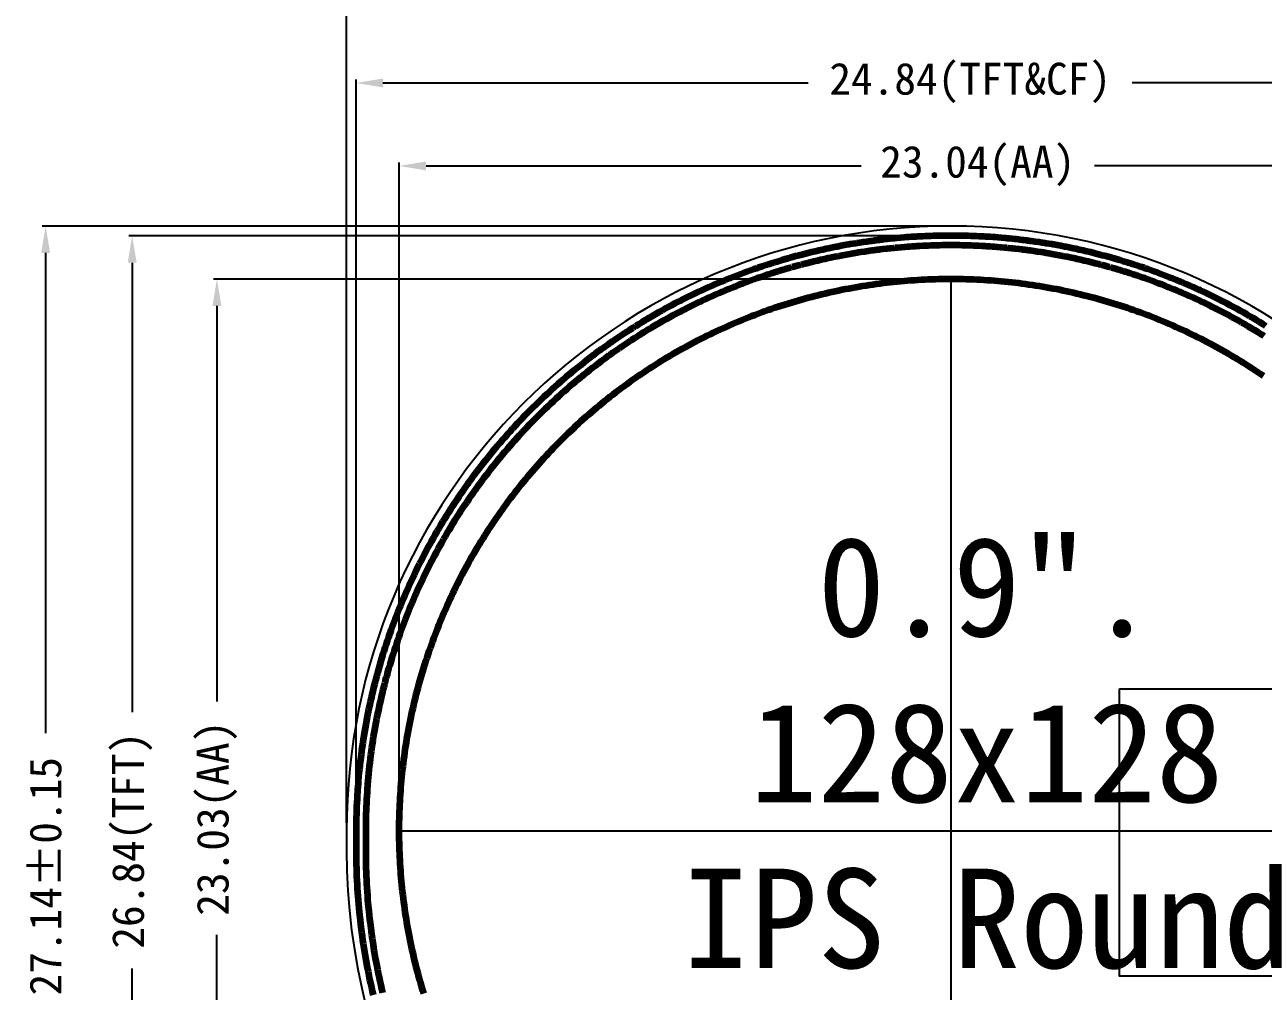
# Model space of a CAD drawing. Header units: inches. Extents: x 228 to 459, y 170 to 330.
# Drawn here: x 268.66 to 294.52, y 284.88 to 305.05 of the extents above; entities that cross this region are included whole.
import ezdxf
from ezdxf.lldxf.tags import DXFTag

# ---------------------------------------------------------------- set-up
doc = ezdxf.new("R2010")
doc.units = ezdxf.units.IN
doc.header["$MEASUREMENT"] = 0
doc.layers.add('DIM', color=4, linetype='Continuous')
doc.layers.add('LAYOUT.drawing', color=140, linetype='Continuous', lineweight=100)
doc.layers.add('OUTLINE.drawing', color=190, linetype='Continuous', lineweight=100)
doc.styles.get("Standard").update_dxf_attribs({"font": 'SimSun.ttf'})
doc.styles.add('宋体', font='SimSun.ttf')
tags = doc.linetypes.add('CENTER2', pattern=[28.575, 19.05, -3.175, 3.175, -3.175]).pattern_tags.tags
tags[10:11] = [DXFTag(74, 4), DXFTag(75, 0), DXFTag(340, '0'), DXFTag(46, 1.0), DXFTag(50, 0.0), DXFTag(44, 0.0), DXFTag(45, 0.0)]
tags[8:9] = [DXFTag(74, 4), DXFTag(75, 0), DXFTag(340, '0'), DXFTag(46, 1.0), DXFTag(50, 0.0), DXFTag(44, 0.0), DXFTag(45, 0.0)]
tags[6:7] = [DXFTag(74, 4), DXFTag(75, 0), DXFTag(340, '0'), DXFTag(46, 1.0), DXFTag(50, 0.0), DXFTag(44, 0.0), DXFTag(45, 0.0)]
tags[4:5] = [DXFTag(74, 4), DXFTag(75, 0), DXFTag(340, '0'), DXFTag(46, 1.0), DXFTag(50, 0.0), DXFTag(44, 0.0), DXFTag(45, 0.0)]
doc.dimstyles.new('ISO-25$0', dxfattribs={"dimscale": 0.8, "dimtxt": 4.3, "dimasz": 2, "dimexe": 1.25, "dimexo": 0.3, "dimtad": 0, "dimzin": 9, "dimdsep": 46, "dimtxsty": 'Standard', "dimcen": 2, "dimclrd": 3, "dimclre": 3, "dimclrt": 3, "dimadec": 0, "dimazin": 3, "dimtfac": 1, "dimtmove": 0, "dimatfit": 3, "dimfxl": 1, "dimlwd": -1, "dimarcsym": 0})

# ---------------------------------------------------------------- blocks, each defined once
blk = doc.blocks.new('*D23')
at = {"layer": 'Defpoints', "color": 0, "transparency": 16777216}
for p in [(300.423, 303.835), (300.423, 288.266), (275.583, 287.915)]:
    blk.add_point(p, dxfattribs=at)
at = {"layer": 'DIM', "color": 3, "lineweight": -2, "transparency": 16777216}
for p, q in [((275.583, 287.959), (275.583, 303.905)), ((300.423, 288.31), (300.423, 303.905))]:
    blk.add_line(p, q, dxfattribs=at)
at = {"layer": 'DIM', "color": 3, "transparency": 16777216}
for p, q in [((276.143, 303.835), (285.023, 303.835)), ((299.863, 303.835), (291.787, 303.835))]:
    blk.add_line(p, q, dxfattribs=at)
for points in [[(276.143, 303.928), (276.143, 303.741), (275.583, 303.835)], [(299.863, 303.741), (299.863, 303.928), (300.423, 303.835)]]:
    blk.add_solid(points, dxfattribs=at)
at = {"layer": 'DIM', "color": 3, "transparency": 16777216, "insert": (288.405, 303.835), "char_height": 0.665, "attachment_point": 5}
blk.add_mtext('24.84(TFT&CF)', dxfattribs=at)
blk = doc.blocks.new('*D24')
at = {"layer": 'Defpoints', "color": 0, "transparency": 16777216}
for p in [(288.31, 300.643), (270.906, 273.807), (281.327, 273.807)]:
    blk.add_point(p, dxfattribs=at)
at = {"layer": 'DIM', "color": 3, "lineweight": -2, "transparency": 16777216}
for p, q in [((288.266, 300.643), (270.836, 300.643)), ((281.283, 273.807), (270.836, 273.807))]:
    blk.add_line(p, q, dxfattribs=at)
at = {"layer": 'DIM', "color": 3, "transparency": 16777216}
for p, q in [((270.906, 300.083), (270.906, 290.7)), ((270.906, 274.367), (270.906, 285.355))]:
    blk.add_line(p, q, dxfattribs=at)
for points in [[(271, 300.083), (270.813, 300.083), (270.906, 300.643)], [(270.813, 274.367), (271, 274.367), (270.906, 273.807)]]:
    blk.add_solid(points, dxfattribs=at)
at = {"layer": 'DIM', "color": 3, "transparency": 16777216, "insert": (270.906, 288.028), "char_height": 0.665, "attachment_point": 5, "rotation": 90}
blk.add_mtext('26.84(TFT)', dxfattribs=at)
blk = doc.blocks.new('*D25')
at = {"layer": 'Defpoints', "color": 0, "transparency": 16777216}
for p in [(299.523, 302.103), (276.484, 288.409), (299.523, 288.336)]:
    blk.add_point(p, dxfattribs=at)
at = {"layer": 'DIM', "color": 3, "lineweight": -2, "transparency": 16777216}
for p, q in [((276.484, 288.453), (276.484, 302.173)), ((299.523, 288.38), (299.523, 302.173))]:
    blk.add_line(p, q, dxfattribs=at)
at = {"layer": 'DIM', "color": 3, "transparency": 16777216}
for p, q in [((277.044, 302.103), (286.126, 302.103)), ((298.963, 302.103), (290.998, 302.103))]:
    blk.add_line(p, q, dxfattribs=at)
for points in [[(277.044, 302.196), (277.044, 302.01), (276.484, 302.103)], [(298.963, 302.01), (298.963, 302.196), (299.523, 302.103)]]:
    blk.add_solid(points, dxfattribs=at)
at = {"layer": 'DIM', "color": 3, "transparency": 16777216, "insert": (288.562, 302.103), "char_height": 0.665, "attachment_point": 5}
blk.add_mtext('23.04(AA)', dxfattribs=at)
blk = doc.blocks.new('*D26')
at = {"layer": 'Defpoints', "color": 0, "transparency": 16777216}
for p in [(288.366, 299.742), (272.675, 276.707), (287.967, 276.707)]:
    blk.add_point(p, dxfattribs=at)
at = {"layer": 'DIM', "color": 3, "lineweight": -2, "transparency": 16777216}
for p, q in [((288.323, 299.742), (272.605, 299.742)), ((287.923, 276.707), (272.605, 276.707))]:
    blk.add_line(p, q, dxfattribs=at)
at = {"layer": 'DIM', "color": 3, "transparency": 16777216}
for p, q in [((272.675, 299.182), (272.675, 290.926)), ((272.675, 277.267), (272.675, 286.053))]:
    blk.add_line(p, q, dxfattribs=at)
for points in [[(272.768, 299.182), (272.582, 299.182), (272.675, 299.742)], [(272.582, 277.267), (272.768, 277.267), (272.675, 276.707)]]:
    blk.add_solid(points, dxfattribs=at)
at = {"layer": 'DIM', "color": 3, "transparency": 16777216, "insert": (272.675, 288.489), "char_height": 0.665, "attachment_point": 5, "rotation": 90}
blk.add_mtext('23.03(AA)', dxfattribs=at)
blk = doc.blocks.new('A$C4AE13D6C')
for p, q in [((-6.876, 0), (-6.876, 2.958)), ((6.876, 2.958), (6.876, 0)), ((-6.876, 0), (6.876, 0))]:
    blk.add_line(p, q)
for centre, radius, start, end in [((0, 14.52), 12.62, 360, 180), ((0.867, 14.161), 13.492, 178.4758, 234.3255), ((-0.867, 14.161), 13.492, 305.6745, 1.5242), ((-7.176, 2.958), 0.3, 0, 54.3238), ((7.176, 2.958), 0.3, 125.6762, 180)]:
    blk.add_arc(centre, radius, start, end)
blk = doc.blocks.new('*D28')
at = {"layer": 'Defpoints', "color": 0, "transparency": 16777216}
for p in [(288.003, 300.847), (269.099, 273.707), (281.127, 273.707)]:
    blk.add_point(p, dxfattribs=at)
at = {"layer": 'DIM', "color": 3, "lineweight": -2, "transparency": 16777216}
for p, q in [((287.959, 300.847), (269.029, 300.847)), ((281.083, 273.707), (269.029, 273.707))]:
    blk.add_line(p, q, dxfattribs=at)
at = {"layer": 'DIM', "color": 3, "transparency": 16777216}
for p, q in [((269.099, 300.287), (269.099, 290.262)), ((269.099, 274.267), (269.099, 284.292))]:
    blk.add_line(p, q, dxfattribs=at)
for points in [[(269.192, 300.287), (269.006, 300.287), (269.099, 300.847)], [(269.006, 274.267), (269.192, 274.267), (269.099, 273.707)]]:
    blk.add_solid(points, dxfattribs=at)
at = {"layer": 'DIM', "color": 3, "transparency": 16777216, "insert": (269.099, 287.277), "char_height": 0.665, "attachment_point": 5, "rotation": 90}
blk.add_mtext('27.14%%P0.15', dxfattribs=at)
blk = doc.blocks.new('*D36')
at = {"layer": 'Defpoints', "color": 0, "transparency": 16777216}
for p in [(300.623, 305.694), (275.384, 288.35), (300.623, 288.231)]:
    blk.add_point(p, dxfattribs=at)
at = {"layer": 'DIM', "color": 3, "lineweight": -2, "transparency": 16777216}
for p, q in [((275.384, 288.394), (275.384, 305.764)), ((300.623, 288.274), (300.623, 305.764))]:
    blk.add_line(p, q, dxfattribs=at)
at = {"layer": 'DIM', "color": 3, "transparency": 16777216}
for p, q in [((275.944, 305.694), (285.019, 305.694)), ((300.063, 305.694), (290.988, 305.694))]:
    blk.add_line(p, q, dxfattribs=at)
for points in [[(275.944, 305.787), (275.944, 305.6), (275.384, 305.694)], [(300.063, 305.6), (300.063, 305.787), (300.623, 305.694)]]:
    blk.add_solid(points, dxfattribs=at)
at = {"layer": 'DIM', "color": 3, "transparency": 16777216, "insert": (288.004, 305.694), "char_height": 0.665, "attachment_point": 5}
blk.add_mtext('25.24%%P0.15', dxfattribs=at)

msp = doc.modelspace()

# ---------------------------------------------------------------- linework, layer by layer
at = {"linetype": 'CENTER2', "ltscale": 0.1}
for p, q in [((288.003, 299.747), (288.003, 276.707)), ((276.483, 288.224), (299.523, 288.224))]:
    msp.add_line(p, q, dxfattribs=at)
at = {"color": 1}
msp.add_lwpolyline([(291.523, 291.191), (307.523, 291.191), (307.523, 285.191), (291.523, 285.191)], close=True, dxfattribs=at)
at = {"layer": 'LAYOUT.drawing', "color": 2, "linetype": 'Continuous', "lineweight": 100}
msp.add_lwpolyline([(294.582, 298.761), (294.516, 298.803), (294.449, 298.844), (294.382, 298.884), (294.315, 298.924), (294.247, 298.964), (294.179, 299.003), (294.111, 299.042), (294.043, 299.08), (293.974, 299.118), (293.905, 299.155), (293.836, 299.192), (293.767, 299.229), (293.697, 299.265), (293.667, 299.281), (293.66, 299.284), (293.65, 299.289), (293.628, 299.301), (293.558, 299.336), (293.488, 299.371), (293.417, 299.405), (293.346, 299.439), (293.344, 299.44), (293.334, 299.445), (293.319, 299.452), (293.276, 299.473), (293.205, 299.506), (293.17, 299.522), (293.17, 299.522), (293.169, 299.522), (293.133, 299.538), (293.062, 299.57), (292.99, 299.602), (292.918, 299.633), (292.862, 299.657), (292.837, 299.668), (292.804, 299.682), (292.774, 299.694), (292.725, 299.715), (292.725, 299.715), (292.725, 299.715), (292.702, 299.724), (292.632, 299.753), (292.613, 299.76), (292.594, 299.768), (292.556, 299.783), (292.483, 299.811), (292.41, 299.839), (292.337, 299.867), (292.334, 299.868), (292.33, 299.869), (292.273, 299.89), (292.27, 299.891), (292.263, 299.894), (292.19, 299.92), (292.116, 299.947), (292.064, 299.965), (292.045, 299.971), (292.039, 299.973), (291.967, 299.998), (291.945, 300.005), (291.93, 300.01), (291.873, 300.029), (291.854, 300.035), (291.819, 300.047), (291.773, 300.061), (291.758, 300.066), (291.705, 300.083), (291.7, 300.084), (291.7, 300.084), (291.7, 300.084), (291.669, 300.094), (291.654, 300.098), (291.642, 300.102), (291.637, 300.104), (291.594, 300.117), (291.534, 300.135), (291.526, 300.137), (291.41, 300.171), (291.379, 300.18), (291.369, 300.183), (291.293, 300.204), (291.218, 300.224), (291.198, 300.229), (291.176, 300.235), (291.151, 300.242), (291.142, 300.244), (291.066, 300.264), (290.99, 300.283), (290.914, 300.301), (290.838, 300.32), (290.761, 300.337), (290.685, 300.354), (290.608, 300.371), (290.561, 300.381), (290.528, 300.388), (290.469, 300.4), (290.409, 300.412), (290.386, 300.416), (290.378, 300.418), (290.301, 300.433), (290.224, 300.447), (290.147, 300.461), (290.138, 300.462), (290.112, 300.467), (289.992, 300.487), (289.965, 300.491), (289.915, 300.499), (289.838, 300.511), (289.76, 300.522), (289.682, 300.533), (289.658, 300.536), (289.633, 300.54), (289.608, 300.543), (289.605, 300.544), (289.574, 300.548), (289.573, 300.548), (289.573, 300.548), (289.527, 300.553), (289.521, 300.554), (289.513, 300.555), (289.494, 300.557), (289.449, 300.563), (289.371, 300.572), (289.366, 300.572), (289.332, 300.576), (289.281, 300.581), (289.216, 300.588), (289.193, 300.59), (289.151, 300.594), (289.139, 300.595), (289.138, 300.595), (289.059, 300.602), (288.981, 300.609), (288.925, 300.613), (288.91, 300.614), (288.884, 300.616), (288.825, 300.62), (288.758, 300.624), (288.729, 300.626), (288.701, 300.628), (288.669, 300.629), (288.59, 300.633), (288.533, 300.636), (288.487, 300.638), (288.426, 300.64), (288.366, 300.642), (288.343, 300.643), (288.277, 300.644), (288.27, 300.644), (288.245, 300.645), (288.184, 300.646), (288.161, 300.646), (288.121, 300.647), (288.076, 300.647), (288.063, 300.647), (287.943, 300.647), (287.93, 300.647), (287.886, 300.647), (287.846, 300.646), (287.822, 300.646), (287.761, 300.645), (287.736, 300.644), (287.729, 300.644), (287.663, 300.643), (287.64, 300.642), (287.58, 300.64), (287.519, 300.638), (287.473, 300.636), (287.416, 300.633), (287.337, 300.629), (287.305, 300.628), (287.277, 300.626), (287.249, 300.624), (287.181, 300.62), (287.122, 300.616), (287.096, 300.614), (287.081, 300.613), (287.025, 300.609), (286.947, 300.602), (286.869, 300.595), (286.867, 300.595), (286.855, 300.594), (286.815, 300.59), (286.791, 300.588), (286.724, 300.581), (286.674, 300.576), (286.64, 300.572), (286.635, 300.572), (286.557, 300.563), (286.512, 300.557), (286.493, 300.555), (286.485, 300.554), (286.479, 300.553), (286.433, 300.548), (286.433, 300.548), (286.433, 300.548), (286.401, 300.544), (286.398, 300.543), (286.373, 300.54), (286.348, 300.536), (286.324, 300.533), (286.246, 300.522), (286.169, 300.511), (286.091, 300.499), (286.041, 300.491), (286.014, 300.487), (285.894, 300.467), (285.868, 300.462), (285.859, 300.461), (285.782, 300.447), (285.705, 300.433), (285.628, 300.418), (285.62, 300.416), (285.597, 300.412), (285.537, 300.4), (285.478, 300.388), (285.445, 300.381), (285.398, 300.371), (285.321, 300.354), (285.245, 300.337), (285.168, 300.32), (285.092, 300.301), (285.016, 300.283), (284.94, 300.264), (284.864, 300.244), (284.855, 300.242), (284.83, 300.235), (284.808, 300.229), (284.788, 300.224), (284.713, 300.204), (284.637, 300.183), (284.628, 300.18), (284.596, 300.171), (284.48, 300.137), (284.472, 300.135), (284.412, 300.117), (284.369, 300.104), (284.364, 300.102), (284.352, 300.098), (284.337, 300.094), (284.304, 300.084), (284.248, 300.066), (284.233, 300.061), (284.187, 300.047), (284.152, 300.035), (284.133, 300.029), (284.076, 300.01), (284.061, 300.005), (284.039, 299.998), (283.967, 299.973), (283.961, 299.971), (283.942, 299.965), (283.89, 299.947), (283.816, 299.92), (283.743, 299.894), (283.737, 299.891), (283.733, 299.89), (283.676, 299.869), (283.672, 299.868), (283.669, 299.867), (283.596, 299.839), (283.523, 299.811), (283.45, 299.783), (283.412, 299.768), (283.393, 299.76), (283.374, 299.753), (283.304, 299.724), (283.281, 299.715), (283.281, 299.715), (283.232, 299.694), (283.202, 299.682), (283.169, 299.668), (283.144, 299.657), (283.088, 299.633), (283.016, 299.602), (282.944, 299.57), (282.873, 299.538), (282.801, 299.506), (282.73, 299.473), (282.687, 299.452), (282.672, 299.445), (282.662, 299.44), (282.66, 299.439), (282.589, 299.405), (282.519, 299.371), (282.448, 299.336), (282.378, 299.301), (282.356, 299.289), (282.346, 299.284), (282.339, 299.28), (282.309, 299.265), (282.239, 299.229), (282.17, 299.192), (282.101, 299.155), (282.032, 299.118), (281.963, 299.08), (281.895, 299.042), (281.827, 299.003), (281.759, 298.964), (281.692, 298.924), (281.658, 298.904), (281.657, 298.904), (281.656, 298.903), (281.624, 298.884), (281.557, 298.844), (281.49, 298.803), (281.424, 298.761), (281.419, 298.758), (281.399, 298.746), (281.384, 298.737), (281.357, 298.72), (281.291, 298.678), (281.225, 298.635), (281.211, 298.626), (281.195, 298.615), (281.189, 298.611), (281.16, 298.592), (281.095, 298.549), (281.03, 298.505), (280.965, 298.461), (280.948, 298.449), (280.944, 298.446), (280.938, 298.442), (280.901, 298.416), (280.836, 298.371), (280.773, 298.326), (280.746, 298.307), (280.746, 298.306), (280.709, 298.28), (280.705, 298.277), (280.697, 298.271), (280.666, 298.249), (280.646, 298.234), (280.583, 298.187), (280.551, 298.163), (280.551, 298.163), (280.551, 298.163), (280.55, 298.163), (280.52, 298.14), (280.458, 298.093), (280.396, 298.045), (280.359, 298.016), (280.358, 298.016), (280.358, 298.016), (280.334, 297.997), (280.272, 297.948), (280.245, 297.926), (280.216, 297.903), (280.169, 297.865), (280.153, 297.852), (280.15, 297.85), (280.09, 297.8), (280.03, 297.75), (279.97, 297.699), (279.91, 297.649), (279.851, 297.597), (279.792, 297.546), (279.756, 297.514), (279.754, 297.512), (279.752, 297.511), (279.733, 297.494), (279.709, 297.472), (279.709, 297.472), (279.675, 297.441), (279.617, 297.389), (279.559, 297.336), (279.502, 297.282), (279.445, 297.228), (279.388, 297.174), (279.332, 297.12), (279.325, 297.113), (279.311, 297.099), (279.291, 297.079), (279.276, 297.065), (279.221, 297.01), (279.165, 296.954), (279.111, 296.898), (279.056, 296.842), (279.002, 296.785), (278.948, 296.728), (278.904, 296.681), (278.889, 296.665), (278.852, 296.625), (278.842, 296.613), (278.789, 296.555), (278.736, 296.497), (278.685, 296.438), (278.633, 296.38), (278.582, 296.32), (278.576, 296.314), (278.567, 296.303), (278.542, 296.274), (278.531, 296.261), (278.48, 296.201), (278.43, 296.14), (278.38, 296.08), (278.331, 296.019), (278.297, 295.977), (278.297, 295.976), (278.297, 295.976), (278.282, 295.958), (278.234, 295.896), (278.185, 295.835), (278.138, 295.773), (278.09, 295.71), (278.043, 295.648), (277.997, 295.585), (277.95, 295.521), (277.931, 295.495), (277.931, 295.494), (277.93, 295.494), (277.905, 295.458), (277.859, 295.394), (277.814, 295.33), (277.77, 295.265), (277.725, 295.201), (277.682, 295.136), (277.638, 295.07), (277.595, 295.005), (277.557, 294.946), (277.556, 294.944), (277.555, 294.943), (277.553, 294.939), (277.511, 294.873), (277.469, 294.807), (277.428, 294.74), (277.427, 294.739), (277.387, 294.673), (277.346, 294.606), (277.306, 294.539), (277.267, 294.471), (277.227, 294.403), (277.189, 294.335), (277.15, 294.267), (277.112, 294.198), (277.075, 294.129), (277.038, 294.06), (277.001, 293.991), (276.98, 293.95), (276.979, 293.949), (276.979, 293.948), (276.965, 293.922), (276.932, 293.856), (276.924, 293.841), (276.901, 293.795), (276.894, 293.782), (276.859, 293.712), (276.825, 293.641), (276.791, 293.571), (276.758, 293.5), (276.725, 293.429), (276.692, 293.358), (276.66, 293.286), (276.646, 293.254), (276.639, 293.239), (276.633, 293.226), (276.628, 293.214), (276.597, 293.143), (276.566, 293.071), (276.536, 292.998), (276.506, 292.926), (276.477, 292.853), (276.448, 292.78), (276.419, 292.707), (276.391, 292.634), (276.364, 292.561), (276.336, 292.487), (276.31, 292.414), (276.284, 292.34), (276.283, 292.338), (276.282, 292.336), (276.258, 292.266), (276.233, 292.192), (276.208, 292.117), (276.184, 292.043), (276.16, 291.968), (276.15, 291.936), (276.15, 291.936), (276.136, 291.893), (276.115, 291.822), (276.114, 291.82), (276.114, 291.82), (276.114, 291.819), (276.091, 291.743), (276.069, 291.668), (276.048, 291.593), (276.027, 291.517), (276.022, 291.501), (276.014, 291.471), (276.012, 291.463), (276.006, 291.442), (275.986, 291.366), (275.984, 291.358), (275.983, 291.354), (275.979, 291.337), (275.967, 291.29), (275.948, 291.214), (275.929, 291.138), (275.911, 291.062), (275.893, 290.985), (275.876, 290.909), (275.859, 290.833), (275.843, 290.756), (275.827, 290.679), (275.821, 290.646), (275.821, 290.646), (275.812, 290.602), (275.797, 290.525), (275.783, 290.448), (275.769, 290.371), (275.756, 290.294), (275.743, 290.217), (275.736, 290.17), (275.736, 290.169), (275.736, 290.168), (275.731, 290.139), (275.719, 290.062), (275.708, 289.984), (275.697, 289.907), (275.692, 289.871), (275.692, 289.869), (275.692, 289.868), (275.687, 289.829), (275.677, 289.751), (275.667, 289.673), (275.659, 289.596), (275.65, 289.518), (275.642, 289.44), (275.635, 289.362), (275.628, 289.284), (275.622, 289.206), (275.617, 289.152), (275.617, 289.146), (275.617, 289.143), (275.616, 289.127), (275.613, 289.087), (275.613, 289.086), (275.613, 289.085), (275.61, 289.049), (275.605, 288.971), (275.601, 288.893), (275.597, 288.815), (275.593, 288.736), (275.59, 288.658), (275.588, 288.58), (275.586, 288.501), (275.585, 288.423), (275.584, 288.345), (275.583, 288.266), (275.583, 287.564), (275.584, 287.525), (275.587, 287.442), (275.59, 287.358), (275.593, 287.275), (275.597, 287.192), (275.601, 287.108), (275.606, 287.025), (275.618, 286.859), (275.624, 286.775), (275.631, 286.692), (275.647, 286.526), (275.665, 286.36), (275.675, 286.278), (275.695, 286.112), (275.707, 286.029), (275.718, 285.947), (275.731, 285.864), (275.757, 285.7), (275.771, 285.617), (275.785, 285.535), (275.815, 285.371), (275.831, 285.289), (275.848, 285.207), (275.864, 285.126), (275.882, 285.044), (275.9, 284.963), (275.918, 284.881), (275.937, 284.8)], dxfattribs=at)
at = {"layer": 'LAYOUT.drawing', "linetype": 'Continuous', "lineweight": 100}
msp.add_lwpolyline([(294.542, 298.551), (294.514, 298.568), (294.5, 298.577), (294.482, 298.588), (294.477, 298.592), (294.411, 298.632), (294.345, 298.673), (294.279, 298.712), (294.213, 298.752), (294.146, 298.791), (294.08, 298.829), (294.013, 298.867), (293.945, 298.905), (293.878, 298.942), (293.81, 298.979), (293.742, 299.016), (293.674, 299.052), (293.606, 299.087), (293.575, 299.103), (293.569, 299.106), (293.56, 299.111), (293.537, 299.122), (293.468, 299.157), (293.399, 299.191), (293.33, 299.225), (293.26, 299.259), (293.256, 299.26), (293.248, 299.265), (293.235, 299.27), (293.191, 299.292), (293.121, 299.324), (293.085, 299.34), (293.085, 299.341), (293.051, 299.356), (292.98, 299.388), (292.91, 299.419), (292.839, 299.45), (292.783, 299.474), (292.759, 299.484), (292.727, 299.497), (292.697, 299.51), (292.686, 299.515), (292.686, 299.515), (292.655, 299.527), (292.625, 299.54), (292.556, 299.567), (292.539, 299.574), (292.521, 299.581), (292.483, 299.597), (292.411, 299.625), (292.339, 299.652), (292.267, 299.679), (292.264, 299.681), (292.259, 299.682), (292.205, 299.702), (292.202, 299.703), (292.195, 299.706), (292.122, 299.732), (292.049, 299.758), (291.998, 299.776), (291.98, 299.782), (291.975, 299.784), (291.904, 299.808), (291.88, 299.816), (291.866, 299.821), (291.812, 299.839), (291.793, 299.845), (291.757, 299.856), (291.711, 299.871), (291.697, 299.876), (291.646, 299.892), (291.646, 299.892), (291.61, 299.903), (291.596, 299.907), (291.584, 299.911), (291.58, 299.912), (291.537, 299.925), (291.476, 299.943), (291.468, 299.946), (291.356, 299.979), (291.325, 299.987), (291.314, 299.99), (291.24, 300.011), (291.166, 300.031), (291.147, 300.036), (291.125, 300.042), (291.1, 300.048), (291.091, 300.051), (291.017, 300.07), (290.942, 300.089), (290.867, 300.107), (290.792, 300.125), (290.717, 300.142), (290.642, 300.159), (290.566, 300.175), (290.519, 300.185), (290.487, 300.193), (290.429, 300.204), (290.371, 300.216), (290.349, 300.22), (290.34, 300.222), (290.264, 300.236), (290.188, 300.25), (290.112, 300.264), (290.102, 300.266), (290.077, 300.27), (289.961, 300.29), (289.935, 300.294), (289.884, 300.302), (289.808, 300.313), (289.732, 300.324), (289.655, 300.335), (289.63, 300.338), (289.607, 300.342), (289.583, 300.345), (289.579, 300.345), (289.549, 300.349), (289.549, 300.349), (289.502, 300.355), (289.496, 300.356), (289.488, 300.357), (289.471, 300.359), (289.426, 300.364), (289.349, 300.373), (289.344, 300.374), (289.311, 300.377), (289.261, 300.382), (289.196, 300.389), (289.174, 300.391), (289.133, 300.395), (289.121, 300.396), (289.119, 300.396), (289.042, 300.403), (288.966, 300.409), (288.91, 300.414), (288.895, 300.415), (288.87, 300.416), (288.812, 300.421), (288.745, 300.425), (288.717, 300.427), (288.69, 300.428), (288.658, 300.43), (288.581, 300.434), (288.524, 300.436), (288.479, 300.438), (288.419, 300.44), (288.361, 300.442), (288.339, 300.443), (288.273, 300.444), (288.265, 300.444), (288.24, 300.445), (288.182, 300.446), (288.159, 300.446), (288.119, 300.447), (288.074, 300.447), (288.061, 300.447), (287.945, 300.447), (287.932, 300.447), (287.887, 300.447), (287.847, 300.446), (287.824, 300.446), (287.766, 300.445), (287.741, 300.444), (287.733, 300.444), (287.667, 300.443), (287.645, 300.442), (287.587, 300.44), (287.527, 300.438), (287.482, 300.436), (287.425, 300.434), (287.348, 300.43), (287.316, 300.428), (287.289, 300.427), (287.261, 300.425), (287.194, 300.421), (287.136, 300.416), (287.111, 300.415), (287.096, 300.414), (287.04, 300.409), (286.964, 300.403), (286.887, 300.396), (286.885, 300.396), (286.873, 300.395), (286.834, 300.391), (286.81, 300.389), (286.744, 300.382), (286.696, 300.377), (286.662, 300.374), (286.657, 300.373), (286.58, 300.364), (286.535, 300.359), (286.518, 300.357), (286.51, 300.356), (286.504, 300.355), (286.457, 300.349), (286.457, 300.349), (286.427, 300.345), (286.423, 300.345), (286.399, 300.342), (286.376, 300.338), (286.351, 300.335), (286.274, 300.324), (286.198, 300.313), (286.122, 300.302), (286.071, 300.294), (286.045, 300.29), (285.929, 300.27), (285.904, 300.266), (285.894, 300.264), (285.818, 300.25), (285.742, 300.236), (285.666, 300.222), (285.658, 300.22), (285.635, 300.216), (285.577, 300.204), (285.519, 300.193), (285.487, 300.185), (285.44, 300.175), (285.364, 300.159), (285.289, 300.142), (285.214, 300.125), (285.139, 300.107), (285.064, 300.089), (284.989, 300.07), (284.915, 300.051), (284.906, 300.048), (284.881, 300.042), (284.859, 300.036), (284.84, 300.031), (284.766, 300.011), (284.692, 299.99), (284.681, 299.987), (284.65, 299.979), (284.538, 299.946), (284.531, 299.944), (284.47, 299.925), (284.426, 299.912), (284.422, 299.911), (284.41, 299.907), (284.396, 299.903), (284.363, 299.893), (284.309, 299.876), (284.295, 299.871), (284.249, 299.856), (284.213, 299.845), (284.194, 299.839), (284.14, 299.821), (284.126, 299.816), (284.102, 299.808), (284.031, 299.784), (284.026, 299.782), (284.008, 299.776), (283.957, 299.758), (283.884, 299.732), (283.811, 299.706), (283.804, 299.703), (283.801, 299.702), (283.747, 299.682), (283.743, 299.681), (283.739, 299.679), (283.667, 299.652), (283.595, 299.625), (283.523, 299.597), (283.485, 299.581), (283.467, 299.574), (283.45, 299.567), (283.38, 299.539), (283.357, 299.53), (283.357, 299.529), (283.309, 299.51), (283.279, 299.497), (283.247, 299.484), (283.223, 299.474), (283.167, 299.45), (283.096, 299.419), (283.026, 299.388), (282.955, 299.356), (282.885, 299.324), (282.815, 299.292), (282.771, 299.27), (282.758, 299.265), (282.75, 299.26), (282.746, 299.259), (282.676, 299.225), (282.607, 299.191), (282.538, 299.157), (282.469, 299.122), (282.446, 299.111), (282.437, 299.106), (282.431, 299.103), (282.4, 299.087), (282.332, 299.052), (282.264, 299.016), (282.196, 298.979), (282.128, 298.942), (282.061, 298.905), (281.993, 298.867), (281.926, 298.829), (281.86, 298.791), (281.793, 298.752), (281.76, 298.732), (281.76, 298.732), (281.759, 298.732), (281.727, 298.712), (281.661, 298.673), (281.595, 298.632), (281.529, 298.592), (281.524, 298.588), (281.506, 298.577), (281.492, 298.568), (281.464, 298.551), (281.399, 298.509), (281.335, 298.467), (281.321, 298.458), (281.306, 298.449), (281.3, 298.445), (281.27, 298.425), (281.206, 298.383), (281.142, 298.339), (281.078, 298.296), (281.061, 298.284), (281.058, 298.282), (281.053, 298.278), (281.015, 298.252), (280.952, 298.208), (280.889, 298.163), (280.863, 298.144), (280.862, 298.144), (280.827, 298.118), (280.823, 298.115), (280.814, 298.109), (280.785, 298.087), (280.764, 298.073), (280.702, 298.027), (280.64, 297.98), (280.579, 297.934), (280.518, 297.887), (280.483, 297.86), (280.483, 297.859), (280.457, 297.839), (280.397, 297.792), (280.369, 297.769), (280.341, 297.747), (280.296, 297.711), (280.28, 297.697), (280.277, 297.695), (280.217, 297.646), (280.158, 297.597), (280.099, 297.547), (280.04, 297.497), (279.982, 297.446), (279.924, 297.396), (279.888, 297.364), (279.887, 297.363), (279.886, 297.362), (279.866, 297.345), (279.841, 297.321), (279.841, 297.321), (279.809, 297.293), (279.752, 297.241), (279.695, 297.189), (279.639, 297.136), (279.583, 297.083), (279.527, 297.03), (279.472, 296.976), (279.464, 296.969), (279.451, 296.956), (279.432, 296.937), (279.417, 296.922), (279.362, 296.868), (279.308, 296.813), (279.254, 296.758), (279.2, 296.703), (279.147, 296.647), (279.094, 296.591), (279.05, 296.544), (279.035, 296.529), (279, 296.49), (278.989, 296.478), (278.937, 296.421), (278.886, 296.364), (278.835, 296.306), (278.784, 296.248), (278.733, 296.19), (278.728, 296.183), (278.719, 296.173), (278.695, 296.145), (278.683, 296.131), (278.634, 296.072), (278.584, 296.013), (278.535, 295.953), (278.487, 295.894), (278.452, 295.85), (278.452, 295.85), (278.439, 295.833), (278.391, 295.773), (278.343, 295.712), (278.296, 295.651), (278.25, 295.59), (278.204, 295.528), (278.158, 295.466), (278.112, 295.404), (278.093, 295.377), (278.093, 295.377), (278.093, 295.377), (278.067, 295.341), (278.023, 295.278), (277.978, 295.215), (277.934, 295.152), (277.891, 295.088), (277.848, 295.024), (277.805, 294.96), (277.763, 294.896), (277.725, 294.837), (277.724, 294.836), (277.724, 294.835), (277.721, 294.831), (277.68, 294.766), (277.638, 294.701), (277.598, 294.635), (277.598, 294.635), (277.558, 294.569), (277.518, 294.503), (277.478, 294.437), (277.439, 294.371), (277.401, 294.304), (277.363, 294.237), (277.325, 294.17), (277.288, 294.102), (277.251, 294.034), (277.215, 293.966), (277.179, 293.898), (277.157, 293.857), (277.157, 293.856), (277.157, 293.856), (277.143, 293.83), (277.11, 293.765), (277.102, 293.75), (277.079, 293.705), (277.073, 293.692), (277.039, 293.623), (277.005, 293.554), (276.972, 293.485), (276.939, 293.415), (276.906, 293.345), (276.874, 293.275), (276.843, 293.205), (276.828, 293.172), (276.822, 293.158), (276.817, 293.146), (276.811, 293.134), (276.781, 293.063), (276.75, 292.993), (276.721, 292.921), (276.691, 292.85), (276.662, 292.779), (276.634, 292.707), (276.606, 292.635), (276.578, 292.563), (276.551, 292.491), (276.524, 292.419), (276.498, 292.346), (276.472, 292.272), (276.472, 292.272), (276.471, 292.271), (276.447, 292.201), (276.422, 292.128), (276.398, 292.055), (276.374, 291.981), (276.35, 291.908), (276.341, 291.878), (276.341, 291.878), (276.327, 291.834), (276.306, 291.763), (276.306, 291.763), (276.305, 291.762), (276.305, 291.761), (276.283, 291.687), (276.261, 291.613), (276.24, 291.539), (276.22, 291.464), (276.215, 291.449), (276.207, 291.42), (276.205, 291.413), (276.199, 291.39), (276.18, 291.315), (276.177, 291.306), (276.176, 291.303), (276.172, 291.288), (276.16, 291.241), (276.142, 291.166), (276.123, 291.091), (276.105, 291.016), (276.088, 290.941), (276.071, 290.866), (276.055, 290.791), (276.039, 290.715), (276.023, 290.64), (276.017, 290.608), (276.017, 290.607), (276.008, 290.564), (275.994, 290.488), (275.98, 290.412), (275.966, 290.337), (275.953, 290.261), (275.941, 290.185), (275.933, 290.137), (275.933, 290.136), (275.929, 290.108), (275.917, 290.032), (275.906, 289.956), (275.895, 289.88), (275.89, 289.844), (275.89, 289.843), (275.885, 289.803), (275.875, 289.727), (275.866, 289.65), (275.857, 289.574), (275.849, 289.497), (275.841, 289.42), (275.834, 289.344), (275.827, 289.267), (275.821, 289.19), (275.817, 289.136), (275.816, 289.131), (275.816, 289.128), (275.815, 289.113), (275.812, 289.073), (275.812, 289.073), (275.81, 289.036), (275.805, 288.959), (275.801, 288.882), (275.797, 288.805), (275.793, 288.728), (275.79, 288.651), (275.788, 288.574), (275.786, 288.497), (275.784, 288.42), (275.784, 288.343), (275.783, 288.266), (275.783, 287.567), (275.784, 287.531), (275.787, 287.449), (275.79, 287.365), (275.793, 287.284), (275.797, 287.202), (275.801, 287.119), (275.806, 287.038), (275.818, 286.874), (275.823, 286.791), (275.83, 286.71), (275.846, 286.547), (275.864, 286.383), (275.874, 286.302), (275.893, 286.139), (275.905, 286.057), (275.916, 285.976), (275.929, 285.895), (275.954, 285.733), (275.968, 285.651), (275.982, 285.57), (276.012, 285.408), (276.027, 285.329), (276.044, 285.247), (276.06, 285.167), (276.077, 285.087), (276.095, 285.006), (276.113, 284.926), (276.131, 284.847)], dxfattribs=at)
at = {"layer": 'LAYOUT.drawing', "color": 140, "linetype": 'Continuous', "lineweight": 100}
msp.add_lwpolyline([(276.996, 284.827), (276.975, 284.896), (276.954, 284.966), (276.934, 285.036), (276.914, 285.105), (276.895, 285.176), (276.876, 285.246), (276.857, 285.316), (276.839, 285.386), (276.821, 285.457), (276.804, 285.527), (276.787, 285.598), (276.771, 285.669), (276.755, 285.74), (276.739, 285.811), (276.724, 285.882), (276.71, 285.953), (276.696, 286.024), (276.682, 286.096), (276.669, 286.167), (276.656, 286.239), (276.644, 286.31), (276.632, 286.382), (276.62, 286.454), (276.609, 286.526), (276.599, 286.598), (276.589, 286.67), (276.579, 286.742), (276.57, 286.814), (276.561, 286.886), (276.553, 286.958), (276.545, 287.03), (276.538, 287.103), (276.531, 287.175), (276.525, 287.247), (276.519, 287.32), (276.513, 287.392), (276.508, 287.465), (276.504, 287.537), (276.5, 287.61), (276.496, 287.682), (276.493, 287.755), (276.49, 287.828), (276.488, 287.9), (276.486, 287.973), (276.484, 288.046), (276.483, 288.118), (276.483, 288.191), (276.483, 288.264), (276.483, 288.336), (276.484, 288.409), (276.486, 288.482), (276.488, 288.554), (276.49, 288.627), (276.493, 288.699), (276.496, 288.772), (276.5, 288.845), (276.504, 288.917), (276.508, 288.99), (276.513, 289.062), (276.519, 289.135), (276.525, 289.207), (276.531, 289.28), (276.538, 289.352), (276.545, 289.424), (276.553, 289.496), (276.561, 289.569), (276.57, 289.641), (276.579, 289.713), (276.589, 289.785), (276.599, 289.857), (276.609, 289.929), (276.62, 290.001), (276.632, 290.072), (276.644, 290.144), (276.656, 290.216), (276.669, 290.287), (276.682, 290.359), (276.696, 290.43), (276.71, 290.501), (276.724, 290.573), (276.739, 290.644), (276.755, 290.715), (276.771, 290.786), (276.787, 290.856), (276.804, 290.927), (276.821, 290.998), (276.839, 291.068), (276.857, 291.139), (276.876, 291.209), (276.895, 291.279), (276.914, 291.349), (276.934, 291.419), (276.954, 291.489), (276.975, 291.558), (276.996, 291.628), (277.018, 291.697), (277.04, 291.766), (277.063, 291.835), (277.086, 291.904), (277.109, 291.973), (277.133, 292.042), (277.157, 292.11), (277.182, 292.179), (277.207, 292.247), (277.233, 292.315), (277.259, 292.383), (277.285, 292.45), (277.312, 292.518), (277.339, 292.585), (277.367, 292.653), (277.395, 292.72), (277.424, 292.786), (277.453, 292.853), (277.482, 292.92), (277.512, 292.986), (277.542, 293.052), (277.573, 293.118), (277.604, 293.183), (277.635, 293.249), (277.667, 293.314), (277.699, 293.379), (277.732, 293.444), (277.765, 293.509), (277.799, 293.573), (277.833, 293.638), (277.867, 293.702), (277.902, 293.766), (277.937, 293.829), (277.972, 293.893), (278.008, 293.956), (278.045, 294.019), (278.081, 294.081), (278.118, 294.144), (278.156, 294.206), (278.194, 294.268), (278.232, 294.33), (278.271, 294.391), (278.31, 294.453), (278.349, 294.514), (278.389, 294.574), (278.43, 294.635), (278.47, 294.695), (278.511, 294.755), (278.552, 294.815), (278.594, 294.875), (278.636, 294.934), (278.679, 294.993), (278.722, 295.051), (278.765, 295.11), (278.809, 295.168), (278.853, 295.226), (278.897, 295.283), (278.942, 295.341), (278.987, 295.398), (279.032, 295.454), (279.078, 295.511), (279.124, 295.567), (279.17, 295.623), (279.217, 295.678), (279.264, 295.734), (279.312, 295.789), (279.36, 295.843), (279.408, 295.898), (279.457, 295.952), (279.505, 296.006), (279.555, 296.059), (279.604, 296.112), (279.654, 296.165), (279.704, 296.218), (279.755, 296.27), (279.806, 296.322), (279.857, 296.373), (279.909, 296.424), (279.961, 296.475), (280.013, 296.526), (280.065, 296.576), (280.118, 296.626), (280.171, 296.676), (280.225, 296.725), (280.278, 296.774), (280.332, 296.822), (280.387, 296.871), (280.442, 296.918), (280.497, 296.966), (280.552, 297.013), (280.607, 297.06), (280.663, 297.106), (280.719, 297.153), (280.776, 297.198), (280.833, 297.244), (280.89, 297.289), (280.947, 297.333), (281.004, 297.378), (281.062, 297.422), (281.12, 297.465), (281.179, 297.509), (281.238, 297.551), (281.297, 297.594), (281.356, 297.636), (281.415, 297.678), (281.475, 297.719), (281.535, 297.76), (281.595, 297.801), (281.656, 297.841), (281.717, 297.881), (281.778, 297.92), (281.839, 297.959), (281.9, 297.998), (281.962, 298.036), (282.024, 298.074), (282.086, 298.112), (282.149, 298.149), (282.212, 298.186), (282.275, 298.222), (282.338, 298.258), (282.401, 298.294), (282.465, 298.329), (282.529, 298.363), (282.593, 298.398), (282.657, 298.432), (282.721, 298.465), (282.786, 298.498), (282.851, 298.531), (282.916, 298.563), (282.981, 298.595), (283.047, 298.627), (283.113, 298.658), (283.178, 298.688), (283.244, 298.719), (283.311, 298.748), (283.377, 298.778), (283.444, 298.807), (283.511, 298.835), (283.578, 298.863), (283.645, 298.891), (283.712, 298.918), (283.78, 298.945), (283.847, 298.972), (283.915, 298.998), (283.983, 299.023), (284.052, 299.048), (284.12, 299.073), (284.188, 299.097), (284.257, 299.121), (284.326, 299.145), (284.395, 299.168), (284.464, 299.19), (284.533, 299.212), (284.602, 299.234), (284.672, 299.255), (284.742, 299.276), (284.811, 299.296), (284.881, 299.316), (284.951, 299.336), (285.021, 299.355), (285.092, 299.373), (285.162, 299.392), (285.233, 299.409), (285.303, 299.426), (285.374, 299.443), (285.445, 299.46), (285.516, 299.476), (285.587, 299.491), (285.658, 299.506), (285.729, 299.521), (285.8, 299.535), (285.872, 299.548), (285.943, 299.562), (286.015, 299.574), (286.086, 299.587), (286.158, 299.599), (286.23, 299.61), (286.301, 299.621), (286.373, 299.631), (286.445, 299.642), (286.517, 299.651), (286.589, 299.66), (286.662, 299.669), (286.734, 299.677), (286.806, 299.685), (286.878, 299.692), (286.951, 299.699), (287.023, 299.706), (287.096, 299.712), (287.168, 299.717), (287.241, 299.722), (287.313, 299.727), (287.386, 299.731), (287.458, 299.734), (287.531, 299.738), (287.603, 299.74), (287.676, 299.743), (287.749, 299.745), (287.821, 299.746), (287.894, 299.747), (287.967, 299.747), (288.039, 299.747), (288.112, 299.747), (288.185, 299.746), (288.257, 299.745), (288.33, 299.743), (288.403, 299.74), (288.475, 299.738), (288.548, 299.734), (288.62, 299.731), (288.693, 299.727), (288.766, 299.722), (288.838, 299.717), (288.911, 299.712), (288.983, 299.706), (289.055, 299.699), (289.128, 299.692), (289.2, 299.685), (289.272, 299.677), (289.344, 299.669), (289.417, 299.66), (289.489, 299.651), (289.561, 299.642), (289.633, 299.631), (289.705, 299.621), (289.776, 299.61), (289.848, 299.599), (289.92, 299.587), (289.992, 299.574), (290.063, 299.562), (290.135, 299.548), (290.206, 299.535), (290.277, 299.521), (290.348, 299.506), (290.42, 299.491), (290.491, 299.476), (290.561, 299.46), (290.632, 299.443), (290.703, 299.426), (290.774, 299.409), (290.844, 299.392), (290.914, 299.373), (290.985, 299.355), (291.055, 299.336), (291.125, 299.316), (291.195, 299.296), (291.264, 299.276), (291.334, 299.255), (291.404, 299.234), (291.473, 299.212), (291.542, 299.19), (291.611, 299.168), (291.68, 299.145), (291.749, 299.121), (291.818, 299.097), (291.886, 299.073), (291.955, 299.048), (292.023, 299.023), (292.091, 298.998), (292.159, 298.972), (292.226, 298.945), (292.294, 298.918), (292.361, 298.891), (292.428, 298.863), (292.495, 298.835), (292.562, 298.807), (292.629, 298.778), (292.695, 298.748), (292.762, 298.719), (292.828, 298.688), (292.894, 298.658), (292.959, 298.627), (293.025, 298.595), (293.09, 298.563), (293.155, 298.531), (293.22, 298.498), (293.285, 298.465), (293.349, 298.432), (293.414, 298.398), (293.478, 298.363), (293.541, 298.329), (293.605, 298.294), (293.668, 298.258), (293.732, 298.222), (293.795, 298.186), (293.857, 298.149), (293.92, 298.112), (293.982, 298.074), (294.044, 298.036), (294.106, 297.998), (294.167, 297.959), (294.228, 297.92), (294.289, 297.881), (294.35, 297.841), (294.411, 297.801), (294.471, 297.76), (294.531, 297.719)], dxfattribs=at)
at = {"layer": 'OUTLINE.drawing', "color": 190, "linetype": 'Continuous', "lineweight": 100}
msp.add_lwpolyline([(276.996, 284.827), (276.975, 284.896), (276.954, 284.966), (276.934, 285.036), (276.914, 285.105), (276.895, 285.176), (276.876, 285.246), (276.857, 285.316), (276.839, 285.386), (276.821, 285.457), (276.804, 285.527), (276.787, 285.598), (276.771, 285.669), (276.755, 285.74), (276.739, 285.811), (276.724, 285.882), (276.71, 285.953), (276.696, 286.024), (276.682, 286.096), (276.669, 286.167), (276.656, 286.239), (276.644, 286.31), (276.632, 286.382), (276.62, 286.454), (276.609, 286.526), (276.599, 286.598), (276.589, 286.67), (276.579, 286.742), (276.57, 286.814), (276.561, 286.886), (276.553, 286.958), (276.545, 287.03), (276.538, 287.103), (276.531, 287.175), (276.525, 287.247), (276.519, 287.32), (276.513, 287.392), (276.508, 287.465), (276.504, 287.537), (276.5, 287.61), (276.496, 287.682), (276.493, 287.755), (276.49, 287.828), (276.488, 287.9), (276.486, 287.973), (276.484, 288.046), (276.483, 288.118), (276.483, 288.191), (276.483, 288.264), (276.483, 288.336), (276.484, 288.409), (276.486, 288.482), (276.488, 288.554), (276.49, 288.627), (276.493, 288.699), (276.496, 288.772), (276.5, 288.845), (276.504, 288.917), (276.508, 288.99), (276.513, 289.062), (276.519, 289.135), (276.525, 289.207), (276.531, 289.28), (276.538, 289.352), (276.545, 289.424), (276.553, 289.496), (276.561, 289.569), (276.57, 289.641), (276.579, 289.713), (276.589, 289.785), (276.599, 289.857), (276.609, 289.929), (276.62, 290.001), (276.632, 290.072), (276.644, 290.144), (276.656, 290.216), (276.669, 290.287), (276.682, 290.359), (276.696, 290.43), (276.71, 290.501), (276.724, 290.573), (276.739, 290.644), (276.755, 290.715), (276.771, 290.786), (276.787, 290.856), (276.804, 290.927), (276.821, 290.998), (276.839, 291.068), (276.857, 291.139), (276.876, 291.209), (276.895, 291.279), (276.914, 291.349), (276.934, 291.419), (276.954, 291.489), (276.975, 291.558), (276.996, 291.628), (277.018, 291.697), (277.04, 291.766), (277.063, 291.835), (277.086, 291.904), (277.109, 291.973), (277.133, 292.042), (277.157, 292.11), (277.182, 292.179), (277.207, 292.247), (277.233, 292.315), (277.259, 292.383), (277.285, 292.45), (277.312, 292.518), (277.339, 292.585), (277.367, 292.653), (277.395, 292.72), (277.424, 292.786), (277.453, 292.853), (277.482, 292.92), (277.512, 292.986), (277.542, 293.052), (277.573, 293.118), (277.604, 293.183), (277.635, 293.249), (277.667, 293.314), (277.699, 293.379), (277.732, 293.444), (277.765, 293.509), (277.799, 293.573), (277.833, 293.638), (277.867, 293.702), (277.902, 293.766), (277.937, 293.829), (277.972, 293.893), (278.008, 293.956), (278.045, 294.019), (278.081, 294.081), (278.118, 294.144), (278.156, 294.206), (278.194, 294.268), (278.232, 294.33), (278.271, 294.391), (278.31, 294.453), (278.349, 294.514), (278.389, 294.574), (278.43, 294.635), (278.47, 294.695), (278.511, 294.755), (278.552, 294.815), (278.594, 294.875), (278.636, 294.934), (278.679, 294.993), (278.722, 295.051), (278.765, 295.11), (278.809, 295.168), (278.853, 295.226), (278.897, 295.283), (278.942, 295.341), (278.987, 295.398), (279.032, 295.454), (279.078, 295.511), (279.124, 295.567), (279.17, 295.623), (279.217, 295.678), (279.264, 295.734), (279.312, 295.789), (279.36, 295.843), (279.408, 295.898), (279.457, 295.952), (279.505, 296.006), (279.555, 296.059), (279.604, 296.112), (279.654, 296.165), (279.704, 296.218), (279.755, 296.27), (279.806, 296.322), (279.857, 296.373), (279.909, 296.424), (279.961, 296.475), (280.013, 296.526), (280.065, 296.576), (280.118, 296.626), (280.171, 296.676), (280.225, 296.725), (280.278, 296.774), (280.332, 296.822), (280.387, 296.871), (280.442, 296.918), (280.497, 296.966), (280.552, 297.013), (280.607, 297.06), (280.663, 297.106), (280.719, 297.153), (280.776, 297.198), (280.833, 297.244), (280.89, 297.289), (280.947, 297.333), (281.004, 297.378), (281.062, 297.422), (281.12, 297.465), (281.179, 297.509), (281.238, 297.551), (281.297, 297.594), (281.356, 297.636), (281.415, 297.678), (281.475, 297.719), (281.535, 297.76), (281.595, 297.801), (281.656, 297.841), (281.717, 297.881), (281.778, 297.92), (281.839, 297.959), (281.9, 297.998), (281.962, 298.036), (282.024, 298.074), (282.086, 298.112), (282.149, 298.149), (282.212, 298.186), (282.275, 298.222), (282.338, 298.258), (282.401, 298.294), (282.465, 298.329), (282.529, 298.363), (282.593, 298.398), (282.657, 298.432), (282.721, 298.465), (282.786, 298.498), (282.851, 298.531), (282.916, 298.563), (282.981, 298.595), (283.047, 298.627), (283.113, 298.658), (283.178, 298.688), (283.244, 298.719), (283.311, 298.748), (283.377, 298.778), (283.444, 298.807), (283.511, 298.835), (283.578, 298.863), (283.645, 298.891), (283.712, 298.918), (283.78, 298.945), (283.847, 298.972), (283.915, 298.998), (283.983, 299.023), (284.052, 299.048), (284.12, 299.073), (284.188, 299.097), (284.257, 299.121), (284.326, 299.145), (284.395, 299.168), (284.464, 299.19), (284.533, 299.212), (284.602, 299.234), (284.672, 299.255), (284.742, 299.276), (284.811, 299.296), (284.881, 299.316), (284.951, 299.336), (285.021, 299.355), (285.092, 299.373), (285.162, 299.392), (285.233, 299.409), (285.303, 299.426), (285.374, 299.443), (285.445, 299.46), (285.516, 299.476), (285.587, 299.491), (285.658, 299.506), (285.729, 299.521), (285.8, 299.535), (285.872, 299.548), (285.943, 299.562), (286.015, 299.574), (286.086, 299.587), (286.158, 299.599), (286.23, 299.61), (286.301, 299.621), (286.373, 299.631), (286.445, 299.642), (286.517, 299.651), (286.589, 299.66), (286.662, 299.669), (286.734, 299.677), (286.806, 299.685), (286.878, 299.692), (286.951, 299.699), (287.023, 299.706), (287.096, 299.712), (287.168, 299.717), (287.241, 299.722), (287.313, 299.727), (287.386, 299.731), (287.458, 299.734), (287.531, 299.738), (287.603, 299.74), (287.676, 299.743), (287.749, 299.745), (287.821, 299.746), (287.894, 299.747), (287.967, 299.747), (288.039, 299.747), (288.112, 299.747), (288.185, 299.746), (288.257, 299.745), (288.33, 299.743), (288.403, 299.74), (288.475, 299.738), (288.548, 299.734), (288.62, 299.731), (288.693, 299.727), (288.766, 299.722), (288.838, 299.717), (288.911, 299.712), (288.983, 299.706), (289.055, 299.699), (289.128, 299.692), (289.2, 299.685), (289.272, 299.677), (289.344, 299.669), (289.417, 299.66), (289.489, 299.651), (289.561, 299.642), (289.633, 299.631), (289.705, 299.621), (289.776, 299.61), (289.848, 299.599), (289.92, 299.587), (289.992, 299.574), (290.063, 299.562), (290.135, 299.548), (290.206, 299.535), (290.277, 299.521), (290.348, 299.506), (290.42, 299.491), (290.491, 299.476), (290.561, 299.46), (290.632, 299.443), (290.703, 299.426), (290.774, 299.409), (290.844, 299.392), (290.914, 299.373), (290.985, 299.355), (291.055, 299.336), (291.125, 299.316), (291.195, 299.296), (291.264, 299.276), (291.334, 299.255), (291.404, 299.234), (291.473, 299.212), (291.542, 299.19), (291.611, 299.168), (291.68, 299.145), (291.749, 299.121), (291.818, 299.097), (291.886, 299.073), (291.955, 299.048), (292.023, 299.023), (292.091, 298.998), (292.159, 298.972), (292.226, 298.945), (292.294, 298.918), (292.361, 298.891), (292.428, 298.863), (292.495, 298.835), (292.562, 298.807), (292.629, 298.778), (292.695, 298.748), (292.762, 298.719), (292.828, 298.688), (292.894, 298.658), (292.959, 298.627), (293.025, 298.595), (293.09, 298.563), (293.155, 298.531), (293.22, 298.498), (293.285, 298.465), (293.349, 298.432), (293.414, 298.398), (293.478, 298.363), (293.541, 298.329), (293.605, 298.294), (293.668, 298.258), (293.732, 298.222), (293.795, 298.186), (293.857, 298.149), (293.92, 298.112), (293.982, 298.074), (294.044, 298.036), (294.106, 297.998), (294.167, 297.959), (294.228, 297.92), (294.289, 297.881), (294.35, 297.841), (294.411, 297.801), (294.471, 297.76), (294.531, 297.719)], dxfattribs=at)

# ---------------------------------------------------------------- block references
msp.add_blockref('A$C4AE13D6C', (288.003, 273.707))

# ---------------------------------------------------------------- texts
at = {"color": 0, "ltscale": 0.2, "insert": (288.75, 289.841), "char_height": 2.0768, "width": 24.87452, "attachment_point": 5, "style": '宋体'}
msp.add_mtext('0.9".\\P128x128 \\PIPS Round', dxfattribs=at)

# ---------------------------------------------------------------- dimensions: what is measured, and where the dimension line sits
at = {"layer": 'DIM'}
for base, p1, p2, text, picture, middle in [((300.623, 305.694), (275.384, 288.35), (300.623, 288.231), '<>%%P0.15', '*D36', (288.004, 305.694)), ((300.423, 303.835), (275.583, 287.915), (300.423, 288.266), '<>(TFT&CF)', '*D23', (288.405, 303.835)), ((299.523, 302.103), (276.484, 288.409), (299.523, 288.336), '<>(AA)', '*D25', (288.562, 302.103))]:
    dim = msp.add_linear_dim(base=base, p1=p1, p2=p2, text=text, dimstyle='ISO-25$0', override={"dimscale": 0.7, "dimtxt": 0.95, "dimasz": 0.8, "dimexe": 0.1, "dimexo": 0.0625, "dimtofl": 0}, dxfattribs=at)
    dim.commit()
    dim.dimension.update_dxf_attribs({"geometry": picture, "text_midpoint": middle, "dimtype": 160})
dim = msp.add_linear_dim(base=(269.099, 273.707), p1=(288.003, 300.847), p2=(281.127, 273.707), angle=90, text='<>%%P0.15', dimstyle='ISO-25$0', override={"dimscale": 0.7, "dimtxt": 0.95, "dimasz": 0.8, "dimexe": 0.1, "dimexo": 0.0625, "dimtofl": 0}, dxfattribs=at)
dim.commit()
dim.dimension.update_dxf_attribs({"geometry": '*D28', "text_midpoint": (269.099, 287.277)})
for base, p1, p2, text, picture, middle in [((270.906, 273.807), (288.31, 300.643), (281.327, 273.807), '<>(TFT)', '*D24', (270.906, 288.028)), ((272.6749, 276.7073), (288.3663, 299.7415), (287.9667, 276.7073), '<>(AA)', '*D26', (272.6749, 288.4894))]:
    dim = msp.add_linear_dim(base=base, p1=p1, p2=p2, angle=90, text=text, dimstyle='ISO-25$0', override={"dimscale": 0.7, "dimtxt": 0.95, "dimasz": 0.8, "dimexe": 0.1, "dimexo": 0.0625, "dimtofl": 0}, dxfattribs=at)
    dim.commit()
    dim.dimension.update_dxf_attribs({"geometry": picture, "text_midpoint": middle, "dimtype": 160})

doc.saveas('drawing.dxf')
